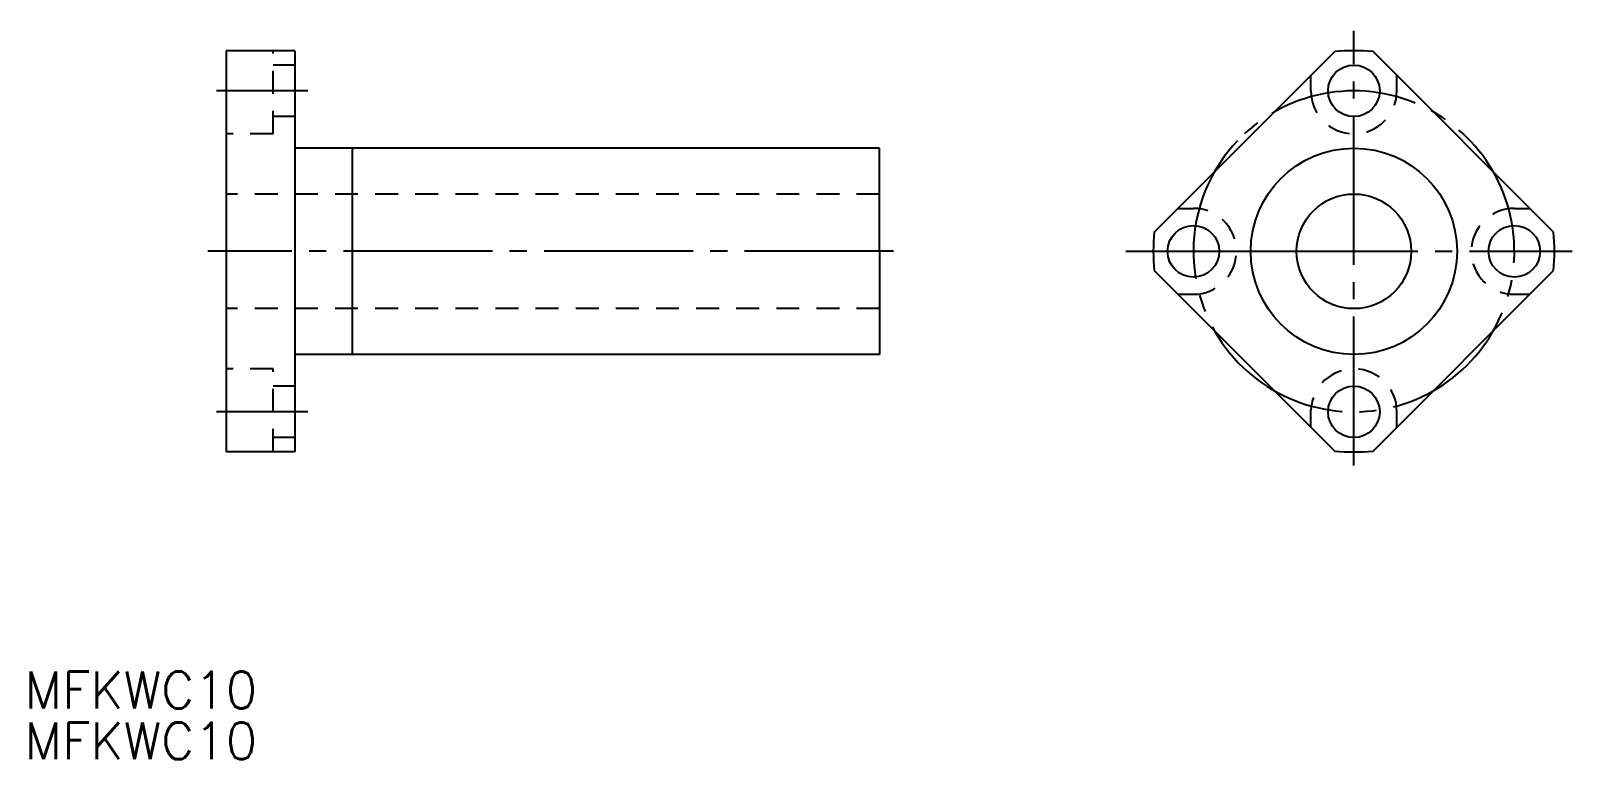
# Model space of a CAD drawing. Extents: x 96 to 230, y 139 to 202.
import ezdxf

# ---------------------------------------------------------------- set-up
doc = ezdxf.new("R2010")
doc.units = 0
doc.linetypes.add('CENTER', pattern=[17.5, 13, -1.5, 1.5, -1.5])
doc.linetypes.add('DASHED', pattern=[3.5, 2, -1.5])
doc.layers.get('0').update_dxf_attribs({"linetype": 'CONTINUOUS'})
doc.layers.add('CENTER', color=1, linetype='CENTER')
doc.styles.get("Standard").update_dxf_attribs({"font": 'txt.shx', "bigfont": '@extfont2.shx'})

msp = doc.modelspace()

# ---------------------------------------------------------------- linework, layer by layer
at = {"color": 7, "linetype": 'CONTINUOUS'}
for p, q in [((118.55, 200.51), (112.55, 200.51)), ((112.55, 200.51), (112.55, 165.51)), ((118.55, 200.51), (118.55, 165.51)), ((193.51, 184.68), (209.26, 200.43)), ((228.35, 184.68), (212.61, 200.43)), ((169.55, 192.01), (118.55, 192.01)), ((123.55, 192.01), (123.55, 174.01)), ((169.55, 183.01), (169.55, 192.01)), ((169.55, 183.01), (169.55, 174.01)), ((193.51, 181.34), (209.26, 165.59)), ((212.61, 165.59), (228.35, 181.34)), ((169.55, 174.01), (118.55, 174.01)), ((118.55, 165.51), (112.55, 165.51))]:
    msp.add_line(p, q, dxfattribs=at)
at = {"color": 3, "linetype": 'DASHED'}
for p, q in [((116.65, 193.26), (116.65, 200.51)), ((118.55, 199.26), (116.65, 199.26)), ((207.18, 197.01), (207.18, 198.35)), ((214.68, 197.01), (214.68, 198.35)), ((118.55, 194.76), (116.65, 194.76)), ((116.65, 193.26), (112.55, 193.26)), ((169.55, 188.01), (112.55, 188.01)), ((195.59, 186.76), (196.93, 186.76)), ((224.93, 186.76), (226.28, 186.76)), ((195.59, 179.26), (196.93, 179.26)), ((224.93, 179.26), (226.28, 179.26)), ((169.55, 178.01), (112.55, 178.01)), ((116.65, 172.76), (112.55, 172.76)), ((116.65, 165.51), (116.65, 172.76)), ((118.55, 171.26), (116.65, 171.26)), ((207.18, 167.67), (207.18, 169.19)), ((214.68, 167.67), (214.68, 169.01)), ((118.55, 166.76), (116.65, 166.76))]:
    msp.add_line(p, q, dxfattribs=at)
at = {"color": 1, "linetype": 'CENTER'}
msp.add_line((191.05, 183.01), (203.51, 183.01), dxfattribs=at)
at = {"color": 7, "linetype": 'CONTINUOUS'}
for centre, radius in [((210.93, 197.01), 2.25), ((210.93, 183.01), 9), ((210.93, 183.01), 5), ((196.93, 183.01), 2.25), ((224.93, 183.01), 2.25), ((210.93, 169.01), 2.25)]:
    msp.add_circle(centre, radius, dxfattribs=at)
for start, end in [(84.5177, 95.4823), (174.5177, 185.4823), (354.5177, 5.4823), (264.5177, 275.4823)]:
    msp.add_arc((210.93, 183.01), 17.5, start, end, dxfattribs=at)
at = {"color": 3, "linetype": 'DASHED'}
for centre, start, end in [((210.93, 197.01), 180, 0), ((196.93, 183.01), 270, 90), ((224.93, 183.01), 90, 270), ((210.93, 169.01), 0, 177.2397)]:
    msp.add_arc(centre, 3.75, start, end, dxfattribs=at)
at = {"color": 1, "linetype": 'CENTER'}
msp.add_arc((210.93, 183.01), 14, 136.4994, 212.6479, dxfattribs=at)
at = {"layer": 'CENTER', "color": 1, "linetype": 'CENTER'}
for p, q in [((210.93, 164.33), (210.93, 202.25)), ((119.68, 197.01), (111.71, 197.01)), ((170.78, 183.01), (110.96, 183.01)), ((203.51, 183.01), (229.97, 183.01)), ((119.68, 169.01), (111.71, 169.01))]:
    msp.add_line(p, q, dxfattribs=at)
msp.add_arc((210.93, 183.01), 14, 212.6479, 136.4994, dxfattribs=at)

# ---------------------------------------------------------------- texts
at = {"color": 7, "linetype": 'CONTINUOUS'}
for p in [(94.96, 143.14), (94.96, 138.7)]:
    msp.add_text('MFKWC10', height=3.2, dxfattribs=at).set_placement(p)

doc.saveas('drawing.dxf')
